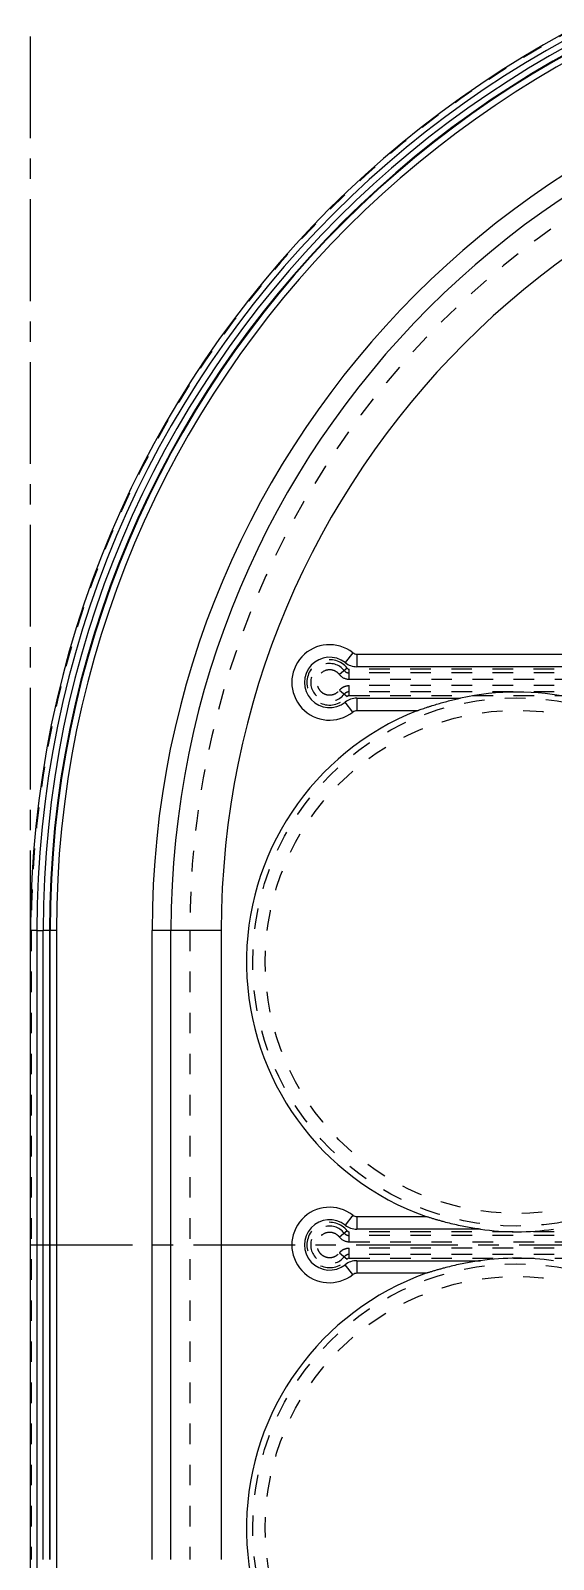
# Model space of a CAD drawing. Header units: millimetres. Extents: x -840 to 1682, y -9216 to -2117.
# Drawn here: x -26.5 to 15.1, y -2535.8 to -2414.3 of the extents above; entities that cross this region are included whole.
import ezdxf

# ---------------------------------------------------------------- set-up
doc = ezdxf.new("R2010")
doc.units = ezdxf.units.MM
doc.header["$LTSCALE"] = 16.335
doc.linetypes.add('CENTER', pattern=[0.6, 0.375, -0.075, 0.075, -0.075])
doc.linetypes.add('HIDDEN', pattern=[0.2, 0.1, -0.1])
doc.layers.get('0').update_dxf_attribs({"linetype": 'CONTINUOUS'})
doc.layers.add('DEFAULT_2', color=8, linetype='HIDDEN')

msp = doc.modelspace()

# ---------------------------------------------------------------- linework, layer by layer
at = {"color": 1, "linetype": 'CENTER', "ltscale": 1.320531}
for p, q in [((-26.47, -2616.987, 0), (-26.47, -2404.675)), ((-26.47, -2510.831), (275.842, -2510.831))]:
    msp.add_line(p, q, dxfattribs=at)
at = {"color": 7, "linetype": 'Continuous'}
for p, q in [((-0.847, -2463.751), (-1.466, -2464.537)), ((-0.538, -2463.858), (-0.538, -2464.858)), ((-0.538, -2463.858), (30.586, -2463.858)), ((30.586, -2464.858), (-0.538, -2464.858)), ((-0.847, -2468.465), (-1.466, -2467.679)), ((-0.538, -2467.358), (-0.538, -2468.358)), ((-0.538, -2467.358), (7.7, -2467.358)), ((4.244, -2468.358), (-0.538, -2468.358)), ((-26.47, -2535.831), (-26.47, -2485.831)), ((-25.971, -2485.831), (-26.47, -2485.831)), ((-25.971, -2485.831), (-25.971, -2535.831)), ((-25.472, -2535.831), (-25.472, -2485.831)), ((-24.418, -2485.831), (-25.472, -2485.831)), ((-24.973, -2485.831), (-24.973, -2535.831)), ((-24.918, -2535.831), (-24.918, -2485.831)), ((-24.418, -2485.831), (-24.418, -2535.831)), ((-16.814, -2535.831), (-16.814, -2485.831)), ((-11.314, -2485.831), (-16.814, -2485.831)), ((-15.314, -2535.831), (-15.314, -2485.831)), ((-11.314, -2485.831), (-11.314, -2535.831)), ((-0.847, -2508.474), (-1.466, -2509.26)), ((-0.538, -2508.581), (-0.538, -2509.581)), ((-0.538, -2508.581), (4.979, -2508.581)), ((9.281, -2509.581), (-0.538, -2509.581)), ((-0.538, -2512.081), (-0.538, -2513.081)), ((-0.538, -2512.081), (9.281, -2512.081)), ((-0.847, -2513.188), (-1.466, -2512.403)), ((4.979, -2513.081), (-0.538, -2513.081))]:
    msp.add_line(p, q, dxfattribs=at)
for centre, radius, start, end in [((54.686, -2485.831), 81.156, 90, 180), ((54.686, -2485.831), 80.657, 90, 180), ((54.686, -2485.831), 80.158, 90, 180), ((54.686, -2485.831), 79.659, 90, 180), ((54.686, -2485.831), 79.603, 90, 180), ((54.686, -2485.831), 79.104, 90, 180), ((54.686, -2485.831), 71.5, 90, 180), ((54.686, -2485.831), 70, 90, 180), ((54.686, -2485.831), 66, 90, 180), ((-2.703, -2466.108), 3, 51.78679, 308.21321), ((-2.703, -2466.108), 2, 51.78679, 308.21321), ((-0.538, -2463.358), 1.5, 231.78679, 270), ((-0.538, -2463.358), 0.5, 231.78679, 270), ((12.186, -2488.331), 21.448, 77.92769, 102.07231), ((12.186, -2488.331), 21.494, 111.68315, 250.40988), ((-0.538, -2468.858), 1.5, 90, 128.21321), ((-0.538, -2468.858), 0.5, 90, 128.21321), ((-2.703, -2510.831), 3, 51.78679, 308.21321), ((-0.538, -2508.081), 0.5, 231.78679, 270), ((-2.703, -2510.831), 2, 51.78679, 308.21321), ((-0.538, -2508.081), 1.5, 231.78679, 270), ((12.186, -2488.331), 21.448, 262.21628, 277.78372), ((-0.538, -2513.581), 1.5, 90, 128.21321), ((12.186, -2533.331), 21.448, 82.21628, 97.78372), ((12.186, -2533.331), 21.494, 109.59012, 248.31685), ((-0.538, -2513.581), 0.5, 90, 128.21321), ((54.686, -2535.831), 80.657, 180, 270), ((54.686, -2535.831), 79.104, 180, 270)]:
    msp.add_arc(centre, radius, start, end, dxfattribs=at)
for points, knots in [([(4.244, -2468.358), (4.253, -2468.358), (4.281, -2468.346), (4.334, -2468.331), (4.408, -2468.304), (4.528, -2468.263), (4.694, -2468.205), (4.903, -2468.134), (5.122, -2468.061), (5.423, -2467.963), (5.806, -2467.844), (6.273, -2467.709), (6.903, -2467.539), (7.38, -2467.426), (7.7, -2467.358)], [0, 0, 0, 0, 0.0076245, 0.0242835, 0.0467117, 0.0726616, 0.1304897, 0.1925814, 0.2569429, 0.3226455, 0.4562987, 0.591511, 0.7274383, 1, 1, 1, 1]), ([(9.281, -2509.581), (8.891, -2509.528), (8.308, -2509.432), (7.536, -2509.275), (6.964, -2509.143), (6.491, -2509.022), (6.119, -2508.92), (5.845, -2508.842), (5.581, -2508.764), (5.368, -2508.699), (5.21, -2508.65), (5.108, -2508.619), (5.037, -2508.596), (4.997, -2508.586), (4.983, -2508.581), (4.979, -2508.581)], [0, 0, 0, 0, 0.2672521, 0.4007301, 0.533832, 0.6660163, 0.7314024, 0.7959073, 0.8588679, 0.9187894, 0.9465172, 0.9713472, 0.9907663, 0.9970191, 1, 1, 1, 1]), ([(9.281, -2512.081), (8.891, -2512.135), (8.308, -2512.23), (7.536, -2512.388), (6.964, -2512.52), (6.491, -2512.64), (6.119, -2512.742), (5.845, -2512.821), (5.581, -2512.899), (5.368, -2512.964), (5.21, -2513.013), (5.108, -2513.044), (5.037, -2513.067), (4.997, -2513.077), (4.983, -2513.081), (4.979, -2513.081)], [0, 0, 0, 0, 0.2672521, 0.4007301, 0.5338319, 0.6660163, 0.7314024, 0.7959073, 0.8588679, 0.9187894, 0.9465172, 0.9713472, 0.9907663, 0.9970191, 1, 1, 1, 1])]:
    msp.add_open_spline(points, degree=3, knots=knots, dxfattribs=at)
at = {"layer": 'DEFAULT_2', "color": 8, "linetype": 'HIDDEN'}
for p, q in [((-1.298, -2464.983), (-1.922, -2465.483)), ((-1.141, -2465.858), (-1.141, -2465.058)), ((31.481, -2465.058), (-1.141, -2465.058)), ((31.493, -2465.358), (-1.141, -2465.358)), ((-1.141, -2465.858), (31.493, -2465.858)), ((-1.922, -2466.733), (-1.298, -2467.233)), ((-1.141, -2467.158), (-1.141, -2466.358)), ((31.493, -2466.858), (-1.141, -2466.858)), ((-1.141, -2467.158), (31.493, -2467.158)), ((31.493, -2466.358), (-1.14, -2466.358)), ((-26.414, -2485.831), (-26.414, -2535.831)), ((-25.971, -2485.831), (-25.472, -2485.831)), ((-13.814, -2485.831), (-13.814, -2535.831)), ((-1.298, -2509.706), (-1.922, -2510.206)), ((-1.141, -2510.581), (-1.141, -2509.781)), ((31.481, -2509.781), (-1.141, -2509.781)), ((31.493, -2510.081), (-1.141, -2510.081)), ((-1.141, -2510.581), (31.493, -2510.581)), ((-1.141, -2511.881), (-1.141, -2511.081)), ((31.493, -2511.081), (-1.14, -2511.081)), ((-1.922, -2511.456), (-1.298, -2511.956)), ((31.493, -2511.581), (-1.141, -2511.581)), ((-1.141, -2511.881), (31.493, -2511.881))]:
    msp.add_line(p, q, dxfattribs=at)
for centre, radius in [((12.186, -2488.331), 21), ((12.186, -2488.331), 20), ((12.186, -2533.331), 21), ((12.186, -2533.331), 20)]:
    msp.add_circle(centre, radius, dxfattribs=at)
for centre, radius, start, end in [((54.686, -2485.831), 81.099, 90, 180), ((54.686, -2485.831), 68.5, 90, 180), ((-2.703, -2466.108), 1.8, 38.68219, 321.31781), ((-2.703, -2466.108), 1.5, 38.68219, 321.31781), ((-1.143, -2464.863), 0.995, 218.71054, 270.06844), ((-1.141, -2464.858), 0.5, 218.68219, 270), ((-1.141, -2464.858), 0.2, 218.68219, 270), ((-2.703, -2466.108), 1, 196.82092, 218.68219), ((-1.141, -2467.358), 0.5, 90, 141.31781), ((-1.141, -2467.358), 0.2, 90, 141.31781), ((-2.703, -2510.831), 1.8, 38.68219, 321.31781), ((-2.703, -2510.831), 1.5, 38.68219, 321.31781), ((-1.141, -2509.581), 0.2, 218.68219, 270), ((-1.143, -2509.586), 0.995, 218.71054, 270.06844), ((-1.141, -2509.581), 0.5, 218.68219, 270), ((-2.703, -2510.831), 1, 196.82092, 218.68219), ((-1.141, -2512.081), 0.5, 90, 141.31781), ((-1.141, -2512.081), 0.2, 90, 141.31781)]:
    msp.add_arc(centre, radius, start, end, dxfattribs=at)
for points, knots in [([(-1.919, -2465.485), (-1.991, -2465.396), (-2.167, -2465.241), (-2.595, -2465.067), (-3.206, -2465.147), (-3.62, -2465.604), (-3.721, -2466.055), (-3.693, -2466.288), (-3.66, -2466.397)], [0, 0, 0, 0, 0.1258467, 0.2519455, 0.5000042, 0.7480695, 0.8741618, 1, 1, 1, 1]), ([(-3.483, -2466.733), (-3.39, -2466.849), (-3.148, -2467.042), (-2.697, -2467.142), (-2.247, -2467.037), (-2.007, -2466.841), (-1.913, -2466.725)], [0, 0, 0, 0, 0.250023, 0.4999614, 0.7499095, 1, 1, 1, 1]), ([(-1.913, -2466.725), (-1.822, -2466.611), (-1.583, -2466.423), (-1.286, -2466.358), (-1.14, -2466.358)], [0, 0, 0, 0, 0.4998753, 1, 1, 1, 1]), ([(-1.919, -2510.208), (-1.991, -2510.119), (-2.167, -2509.964), (-2.595, -2509.79), (-3.206, -2509.871), (-3.62, -2510.327), (-3.721, -2510.778), (-3.693, -2511.011), (-3.66, -2511.121)], [0, 0, 0, 0, 0.1258467, 0.2519455, 0.5000042, 0.7480695, 0.8741618, 1, 1, 1, 1]), ([(-1.913, -2511.448), (-1.822, -2511.334), (-1.583, -2511.146), (-1.286, -2511.081), (-1.14, -2511.081)], [0, 0, 0, 0, 0.4998753, 1, 1, 1, 1]), ([(-3.483, -2511.456), (-3.39, -2511.573), (-3.148, -2511.766), (-2.697, -2511.865), (-2.247, -2511.76), (-2.007, -2511.565), (-1.913, -2511.448)], [0, 0, 0, 0, 0.250023, 0.4999614, 0.7499095, 1, 1, 1, 1])]:
    msp.add_open_spline(points, degree=3, knots=knots, dxfattribs=at)

doc.saveas('drawing.dxf')
